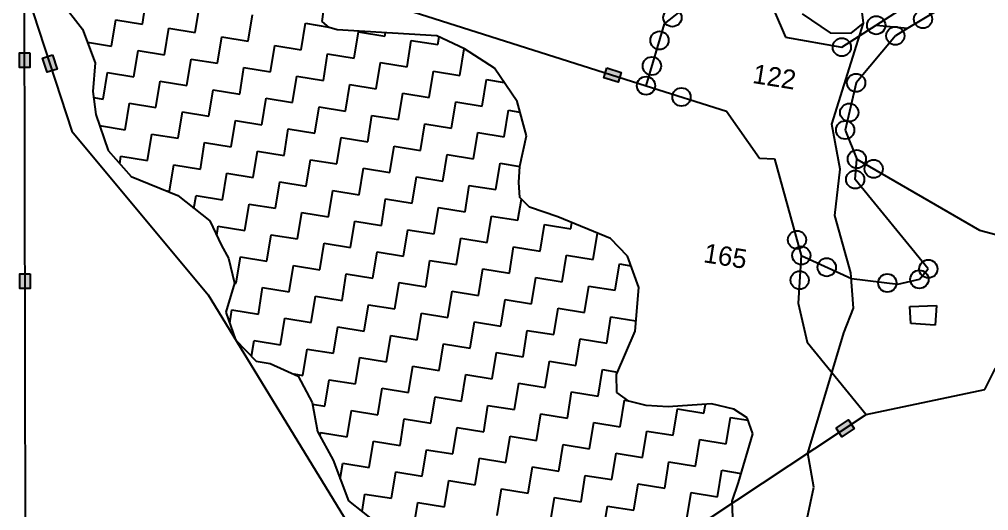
# Model space of a CAD drawing. Header units: metres. Extents: x 318079 to 324759, y 1863980 to 1868406.
# Drawn here: x 319823.5 to 320303.5, y 1867428.9 to 1867672.5 of the extents above; entities that cross this region are included whole.
import ezdxf

# ---------------------------------------------------------------- set-up
doc = ezdxf.new("R2010")
doc.units = ezdxf.units.M
for name, color, linetype in [('LINE_WATER', 4, 'Continuous'), ('OTHERS', 1, 'Continuous'), ('POLY_HATCH', 12, 'Continuous'), ('POLY_PARCEL', 6, 'Continuous'), ('TEXT_PARCEL', 7, 'Continuous')]:
    doc.layers.add(name, color=color, linetype=linetype)
doc.styles.add('TEXT_MAP', font='')
doc.styles.get('TEXT_MAP').set_extended_font_data('Kruti Dev 050')

msp = doc.modelspace()

# ---------------------------------------------------------------- hatches: boundary and pattern name
for points in [[(319823.55, 1867648.56), (319828.66, 1867648.57), (319828.64, 1867655.96), (319823.53, 1867655.95)], [(319837.35, 1867646.27), (319842.21, 1867647.85), (319839.92, 1867654.88), (319835.06, 1867653.3)], [(320119.98, 1867641.31), (320121.54, 1867646.18), (320114.49, 1867648.42), (320112.94, 1867643.55)], [(319823.78, 1867538.97), (319828.89, 1867538.98), (319828.88, 1867546.37), (319823.76, 1867546.36)], [(320236.98, 1867469.59), (320234.15, 1867473.85), (320227.99, 1867469.77), (320230.81, 1867465.51)]]:
    msp.add_hatch(color=256).paths.add_polyline_path(points)

# ---------------------------------------------------------------- linework, layer by layer
for points in [[(319828.64, 1867655.96), (319828.66, 1867648.57), (319823.55, 1867648.56), (319823.53, 1867655.95)], [(319839.92, 1867654.88), (319842.21, 1867647.85), (319837.35, 1867646.27), (319835.06, 1867653.3)], [(320114.49, 1867648.42), (320121.54, 1867646.18), (320119.98, 1867641.31), (320112.94, 1867643.55)], [(319828.88, 1867546.37), (319828.89, 1867538.98), (319823.78, 1867538.97), (319823.76, 1867546.36)], [(320227.99, 1867469.77), (320234.15, 1867473.85), (320236.98, 1867469.59), (320230.81, 1867465.51)]]:
    msp.add_lwpolyline(points, close=True)
for centre in [(320146.91, 1867673.35), (320271, 1867672.58), (320247.82, 1867669.57), (320140.5, 1867662.03), (320257.31, 1867664.31), (320230.79, 1867658.68), (320136.73, 1867649.34), (320133.83, 1867639.58), (320237.87, 1867641.01), (320151.39, 1867634), (320234.47, 1867626.3), (320232.46, 1867617.61), (320238.23, 1867603.19), (320246.55, 1867598.37), (320237.41, 1867593.1), (320208.58, 1867563.19), (320210.72, 1867555.43), (320223.32, 1867549.59), (320273.62, 1867548.75), (320209.93, 1867543.18), (320253.31, 1867541.78), (320269.22, 1867543.61)]:
    msp.add_circle(centre, 4.52)
at = {"layer": 'LINE_WATER'}
for p, q in [((320241.5, 1867670.63), (320240.82, 1867676.06)), ((320211.23, 1867675.22), (320225.06, 1867665.79)), ((320235.38, 1867665.68), (320241.5, 1867670.63)), ((320235.49, 1867651.1), (320241.5, 1867670.63)), ((320225.06, 1867665.79), (320235.38, 1867665.68)), ((320225.91, 1867620.55), (320235.49, 1867651.1)), ((320230.04, 1867598.28), (320225.91, 1867620.55)), ((320227.25, 1867575.28), (320230.04, 1867598.28)), ((320235.32, 1867546.81), (320227.25, 1867575.28)), ((320236.51, 1867529.33), (320235.32, 1867546.81)), ((320231.76, 1867517.14), (320236.51, 1867529.33)), ((320213.97, 1867457.43), (320231.76, 1867517.14)), ((320216.89, 1867440.54), (320213.97, 1867457.43)), ((320210.42, 1867410.1), (320216.89, 1867440.54))]:
    msp.add_line(p, q, dxfattribs=at)
at = {"layer": 'OTHERS'}
for p, q in [((320264.46, 1867530.18), (320277.63, 1867530.67)), ((320264.92, 1867521.74), (320264.46, 1867530.18)), ((320277.63, 1867530.67), (320277.08, 1867520.82)), ((320277.08, 1867520.82), (320264.92, 1867521.74))]:
    msp.add_line(p, q, dxfattribs=at)
at = {"layer": 'POLY_HATCH'}
for p, q in [((319843.68, 1867681.75), (319854.83, 1867667.66)), ((319973.41, 1867671.48), (319974.18, 1867676.25)), ((319977.01, 1867668.45), (319973.41, 1867671.48)), ((319854.83, 1867667.66), (319861.1, 1867651)), ((319980.92, 1867667.32), (319977.01, 1867668.45)), ((320030.28, 1867664.23), (319980.92, 1867667.32)), ((320043.97, 1867657.94), (320030.28, 1867664.23)), ((320058.74, 1867648.21), (320043.97, 1867657.94)), ((319861.1, 1867651), (319859.9, 1867636.66)), ((320069.97, 1867631.71), (320058.74, 1867648.21)), ((319859.9, 1867636.66), (319861.41, 1867625.24)), ((320074.57, 1867614.65), (320069.97, 1867631.71)), ((319861.41, 1867625.24), (319867.49, 1867607.5)), ((320071.33, 1867599.67), (320074.57, 1867614.65)), ((319867.49, 1867607.5), (319878.82, 1867594.49)), ((320070.84, 1867591.59), (320071.33, 1867599.67)), ((319878.82, 1867594.49), (319901.95, 1867585.16)), ((320071.27, 1867584.18), (320070.84, 1867591.59)), ((319901.95, 1867585.16), (319917.82, 1867572.53)), ((320076.2, 1867579.3), (320071.27, 1867584.18)), ((320090.15, 1867574.6), (320076.2, 1867579.3)), ((319917.82, 1867572.53), (319923.69, 1867560.41)), ((320116.21, 1867563.86), (320090.15, 1867574.6)), ((320124.61, 1867555.15), (320116.21, 1867563.86)), ((319923.69, 1867560.41), (319927.11, 1867554.08)), ((319927.11, 1867554.08), (319930.09, 1867541.64)), ((320130.26, 1867539.56), (320124.61, 1867555.15)), ((319930.09, 1867541.64), (319925.79, 1867527.38)), ((320128.38, 1867517.83), (320130.26, 1867539.56)), ((319925.79, 1867527.38), (319930.56, 1867513.64)), ((320119.2, 1867496.47), (320128.38, 1867517.83)), ((319930.56, 1867513.64), (319940.82, 1867503.01)), ((319940.82, 1867503.01), (319947.64, 1867501.91)), ((319947.64, 1867501.91), (319961.61, 1867495.66)), ((319961.61, 1867495.66), (319968.49, 1867482.58)), ((320119.38, 1867487.47), (320119.2, 1867496.47)), ((320125.24, 1867483.26), (320119.38, 1867487.47)), ((319968.49, 1867482.58), (319971.15, 1867468.19)), ((320133.87, 1867481.05), (320125.24, 1867483.26)), ((320144.79, 1867480.39), (320133.87, 1867481.05)), ((320166.27, 1867481.81), (320144.79, 1867480.39)), ((320177.29, 1867479.21), (320166.27, 1867481.81)), ((320183.94, 1867474.87), (320177.29, 1867479.21)), ((320186.77, 1867467.07), (320183.94, 1867474.87)), ((319971.15, 1867468.19), (319978.84, 1867453.98)), ((320179.6, 1867442.94), (320186.77, 1867467.07)), ((319978.84, 1867453.98), (319986.57, 1867433.79)), ((320176.46, 1867433.66), (320179.6, 1867442.94)), ((319986.57, 1867433.79), (320000.73, 1867422.52)), ((320176.77, 1867425.45), (320176.46, 1867433.66))]:
    msp.add_line(p, q, dxfattribs=at)
at = {"layer": 'POLY_HATCH', "linetype": 'Continuous'}
for p, q in [((319884.43, 1867670.16), (319886.55, 1867683.27)), ((319884.43, 1867670.16), (319886.55, 1867683.27)), ((319910.64, 1867665.92), (319912.76, 1867679.03)), ((319910.64, 1867665.92), (319912.76, 1867679.03)), ((319869.21, 1867659.18), (319871.33, 1867672.28)), ((319869.21, 1867659.18), (319871.33, 1867672.28)), ((319871.33, 1867672.28), (319884.43, 1867670.16)), ((319871.33, 1867672.28), (319884.43, 1867670.16)), ((319936.85, 1867661.68), (319938.97, 1867674.79)), ((319936.85, 1867661.68), (319938.97, 1867674.79)), ((319895.42, 1867654.94), (319897.54, 1867668.04)), ((319895.42, 1867654.94), (319897.54, 1867668.04)), ((319897.54, 1867668.04), (319910.64, 1867665.92)), ((319897.54, 1867668.04), (319910.64, 1867665.92)), ((319963.07, 1867657.44), (319965.19, 1867670.55)), ((319963.07, 1867657.44), (319965.19, 1867670.55)), ((319965.19, 1867670.55), (319976.73, 1867668.68)), ((319965.19, 1867670.55), (319976.73, 1867668.68)), ((319989.28, 1867653.2), (319991.4, 1867666.31)), ((319989.28, 1867653.2), (319991.4, 1867666.31)), ((319991.4, 1867666.31), (320004.5, 1867664.19)), ((319991.4, 1867666.31), (320004.5, 1867664.19)), ((319921.63, 1867650.7), (319923.75, 1867663.8)), ((319921.63, 1867650.7), (319923.75, 1867663.8)), ((319923.75, 1867663.8), (319936.85, 1867661.68)), ((319923.75, 1867663.8), (319936.85, 1867661.68)), ((320004.5, 1867664.19), (320004.77, 1867665.83)), ((320004.5, 1867664.19), (320004.77, 1867665.83)), ((320015.49, 1867648.96), (320017.61, 1867662.07)), ((320015.49, 1867648.96), (320017.61, 1867662.07)), ((320017.61, 1867662.07), (320030.71, 1867659.95)), ((320017.61, 1867662.07), (320030.71, 1867659.95)), ((320030.71, 1867659.95), (320031.33, 1867663.75)), ((320030.71, 1867659.95), (320031.33, 1867663.75)), ((319857.3, 1867661.1), (319869.21, 1867659.18)), ((319857.3, 1867661.1), (319869.21, 1867659.18)), ((319880.19, 1867643.95), (319882.31, 1867657.06)), ((319880.19, 1867643.95), (319882.31, 1867657.06)), ((319882.31, 1867657.06), (319895.42, 1867654.94)), ((319882.31, 1867657.06), (319895.42, 1867654.94)), ((319947.84, 1867646.46), (319949.96, 1867659.56)), ((319947.84, 1867646.46), (319949.96, 1867659.56)), ((319949.96, 1867659.56), (319963.07, 1867657.44)), ((319949.96, 1867659.56), (319963.07, 1867657.44)), ((320041.7, 1867644.72), (320043.82, 1867657.83)), ((320041.7, 1867644.72), (320043.82, 1867657.83)), ((320043.82, 1867657.83), (320044.24, 1867657.76)), ((320043.82, 1867657.83), (320044.24, 1867657.76)), ((319906.4, 1867639.71), (319908.52, 1867652.82)), ((319906.4, 1867639.71), (319908.52, 1867652.82)), ((319908.52, 1867652.82), (319921.63, 1867650.7)), ((319908.52, 1867652.82), (319921.63, 1867650.7)), ((319974.05, 1867642.22), (319976.17, 1867655.32)), ((319974.05, 1867642.22), (319976.17, 1867655.32)), ((319976.17, 1867655.32), (319989.28, 1867653.2)), ((319976.17, 1867655.32), (319989.28, 1867653.2)), ((319932.62, 1867635.47), (319934.73, 1867648.58)), ((319932.62, 1867635.47), (319934.73, 1867648.58)), ((319934.73, 1867648.58), (319947.84, 1867646.46)), ((319934.73, 1867648.58), (319947.84, 1867646.46)), ((320000.26, 1867637.98), (320002.38, 1867651.08)), ((320000.26, 1867637.98), (320002.38, 1867651.08)), ((320002.38, 1867651.08), (320015.49, 1867648.96)), ((320002.38, 1867651.08), (320015.49, 1867648.96)), ((319864.97, 1867632.97), (319867.09, 1867646.07)), ((319864.97, 1867632.97), (319867.09, 1867646.07)), ((319867.09, 1867646.07), (319880.19, 1867643.95)), ((319867.09, 1867646.07), (319880.19, 1867643.95)), ((319958.83, 1867631.23), (319960.95, 1867644.34)), ((319958.83, 1867631.23), (319960.95, 1867644.34)), ((319960.95, 1867644.34), (319974.05, 1867642.22)), ((319960.95, 1867644.34), (319974.05, 1867642.22)), ((320026.47, 1867633.74), (320028.59, 1867646.84)), ((320026.47, 1867633.74), (320028.59, 1867646.84)), ((320028.59, 1867646.84), (320041.7, 1867644.72)), ((320028.59, 1867646.84), (320041.7, 1867644.72)), ((320052.68, 1867629.5), (320054.8, 1867642.6)), ((320052.68, 1867629.5), (320054.8, 1867642.6)), ((320054.8, 1867642.6), (320063.51, 1867641.19)), ((320054.8, 1867642.6), (320063.51, 1867641.19)), ((319891.18, 1867628.73), (319893.3, 1867641.83)), ((319891.18, 1867628.73), (319893.3, 1867641.83)), ((319893.3, 1867641.83), (319906.4, 1867639.71)), ((319893.3, 1867641.83), (319906.4, 1867639.71)), ((319917.39, 1867624.49), (319919.51, 1867637.59)), ((319917.39, 1867624.49), (319919.51, 1867637.59)), ((319919.51, 1867637.59), (319932.62, 1867635.47)), ((319919.51, 1867637.59), (319932.62, 1867635.47)), ((319985.04, 1867626.99), (319987.16, 1867640.1)), ((319985.04, 1867626.99), (319987.16, 1867640.1)), ((319987.16, 1867640.1), (320000.26, 1867637.98)), ((319987.16, 1867640.1), (320000.26, 1867637.98)), ((319860.29, 1867633.72), (319864.97, 1867632.97)), ((319860.29, 1867633.72), (319864.97, 1867632.97)), ((319943.6, 1867620.25), (319945.72, 1867633.35)), ((319943.6, 1867620.25), (319945.72, 1867633.35)), ((319945.72, 1867633.35), (319958.83, 1867631.23)), ((319945.72, 1867633.35), (319958.83, 1867631.23)), ((320011.25, 1867622.75), (320013.37, 1867635.86)), ((320011.25, 1867622.75), (320013.37, 1867635.86)), ((320013.37, 1867635.86), (320026.47, 1867633.74)), ((320013.37, 1867635.86), (320026.47, 1867633.74)), ((319875.95, 1867617.74), (319878.07, 1867630.85)), ((319875.95, 1867617.74), (319878.07, 1867630.85)), ((319878.07, 1867630.85), (319891.18, 1867628.73)), ((319878.07, 1867630.85), (319891.18, 1867628.73)), ((319969.81, 1867616.01), (319971.93, 1867629.11)), ((319969.81, 1867616.01), (319971.93, 1867629.11)), ((319971.93, 1867629.11), (319985.04, 1867626.99)), ((319971.93, 1867629.11), (319985.04, 1867626.99)), ((320037.46, 1867618.51), (320039.58, 1867631.62)), ((320037.46, 1867618.51), (320039.58, 1867631.62)), ((320039.58, 1867631.62), (320052.68, 1867629.5)), ((320039.58, 1867631.62), (320052.68, 1867629.5)), ((319902.16, 1867613.5), (319904.28, 1867626.61)), ((319902.16, 1867613.5), (319904.28, 1867626.61)), ((319904.28, 1867626.61), (319917.39, 1867624.49)), ((319904.28, 1867626.61), (319917.39, 1867624.49)), ((319996.02, 1867611.77), (319998.14, 1867624.87)), ((319996.02, 1867611.77), (319998.14, 1867624.87)), ((319998.14, 1867624.87), (320011.25, 1867622.75)), ((319998.14, 1867624.87), (320011.25, 1867622.75)), ((320063.67, 1867614.27), (320065.79, 1867627.38)), ((320063.67, 1867614.27), (320065.79, 1867627.38)), ((320065.79, 1867627.38), (320071.38, 1867626.47)), ((320065.79, 1867627.38), (320071.38, 1867626.47)), ((319863.28, 1867619.79), (319875.95, 1867617.74)), ((319863.28, 1867619.79), (319875.95, 1867617.74)), ((319928.38, 1867609.26), (319930.5, 1867622.37)), ((319928.38, 1867609.26), (319930.5, 1867622.37)), ((319930.5, 1867622.37), (319943.6, 1867620.25)), ((319930.5, 1867622.37), (319943.6, 1867620.25)), ((320022.23, 1867607.53), (320024.35, 1867620.63)), ((320022.23, 1867607.53), (320024.35, 1867620.63)), ((320024.35, 1867620.63), (320037.46, 1867618.51)), ((320024.35, 1867620.63), (320037.46, 1867618.51)), ((319886.94, 1867602.52), (319889.06, 1867615.62)), ((319886.94, 1867602.52), (319889.06, 1867615.62)), ((319889.06, 1867615.62), (319902.16, 1867613.5)), ((319889.06, 1867615.62), (319902.16, 1867613.5)), ((319954.59, 1867605.02), (319956.71, 1867618.13)), ((319954.59, 1867605.02), (319956.71, 1867618.13)), ((319956.71, 1867618.13), (319969.81, 1867616.01)), ((319956.71, 1867618.13), (319969.81, 1867616.01)), ((319980.8, 1867600.78), (319982.92, 1867613.89)), ((319980.8, 1867600.78), (319982.92, 1867613.89)), ((319982.92, 1867613.89), (319996.02, 1867611.77)), ((319982.92, 1867613.89), (319996.02, 1867611.77)), ((320048.44, 1867603.29), (320050.56, 1867616.39)), ((320048.44, 1867603.29), (320050.56, 1867616.39)), ((320050.56, 1867616.39), (320063.67, 1867614.27)), ((320050.56, 1867616.39), (320063.67, 1867614.27)), ((319913.15, 1867598.28), (319915.27, 1867611.38)), ((319913.15, 1867598.28), (319915.27, 1867611.38)), ((319915.27, 1867611.38), (319928.38, 1867609.26)), ((319915.27, 1867611.38), (319928.38, 1867609.26)), ((320007.01, 1867596.54), (320009.13, 1867609.65)), ((320007.01, 1867596.54), (320009.13, 1867609.65)), ((320009.13, 1867609.65), (320022.23, 1867607.53)), ((320009.13, 1867609.65), (320022.23, 1867607.53)), ((319873.23, 1867600.91), (319873.83, 1867604.64)), ((319873.23, 1867600.91), (319873.83, 1867604.64)), ((319873.83, 1867604.64), (319886.94, 1867602.52)), ((319873.83, 1867604.64), (319886.94, 1867602.52)), ((319939.36, 1867594.04), (319941.48, 1867607.14)), ((319939.36, 1867594.04), (319941.48, 1867607.14)), ((319941.48, 1867607.14), (319954.59, 1867605.02)), ((319941.48, 1867607.14), (319954.59, 1867605.02)), ((320033.22, 1867592.3), (320035.34, 1867605.41)), ((320033.22, 1867592.3), (320035.34, 1867605.41)), ((320035.34, 1867605.41), (320048.44, 1867603.29)), ((320035.34, 1867605.41), (320048.44, 1867603.29)), ((319897.93, 1867587.29), (319900.04, 1867600.4)), ((319897.93, 1867587.29), (319900.04, 1867600.4)), ((319900.04, 1867600.4), (319913.15, 1867598.28)), ((319900.04, 1867600.4), (319913.15, 1867598.28)), ((319965.57, 1867589.8), (319967.69, 1867602.9)), ((319965.57, 1867589.8), (319967.69, 1867602.9)), ((319967.69, 1867602.9), (319980.8, 1867600.78)), ((319967.69, 1867602.9), (319980.8, 1867600.78)), ((320059.43, 1867588.06), (320061.55, 1867601.17)), ((320059.43, 1867588.06), (320061.55, 1867601.17)), ((320061.55, 1867601.17), (320071.32, 1867599.59)), ((320061.55, 1867601.17), (320071.32, 1867599.59)), ((319924.14, 1867583.05), (319926.26, 1867596.16)), ((319924.14, 1867583.05), (319926.26, 1867596.16)), ((319926.26, 1867596.16), (319939.36, 1867594.04)), ((319926.26, 1867596.16), (319939.36, 1867594.04)), ((319991.78, 1867585.56), (319993.9, 1867598.66)), ((319991.78, 1867585.56), (319993.9, 1867598.66)), ((319993.9, 1867598.66), (320007.01, 1867596.54)), ((319993.9, 1867598.66), (320007.01, 1867596.54)), ((320017.99, 1867581.32), (320020.11, 1867594.42)), ((320017.99, 1867581.32), (320020.11, 1867594.42)), ((320020.11, 1867594.42), (320033.22, 1867592.3)), ((320020.11, 1867594.42), (320033.22, 1867592.3)), ((319950.35, 1867578.81), (319952.47, 1867591.92)), ((319950.35, 1867578.81), (319952.47, 1867591.92)), ((319952.47, 1867591.92), (319965.57, 1867589.8)), ((319952.47, 1867591.92), (319965.57, 1867589.8)), ((320044.2, 1867577.08), (320046.32, 1867590.18)), ((320044.2, 1867577.08), (320046.32, 1867590.18)), ((320046.32, 1867590.18), (320059.43, 1867588.06)), ((320046.32, 1867590.18), (320059.43, 1867588.06)), ((319895.82, 1867587.63), (319897.93, 1867587.29)), ((319895.82, 1867587.63), (319897.93, 1867587.29)), ((319909.99, 1867578.76), (319911.03, 1867585.17)), ((319909.99, 1867578.76), (319911.03, 1867585.17)), ((319911.03, 1867585.17), (319924.14, 1867583.05)), ((319911.03, 1867585.17), (319924.14, 1867583.05)), ((319976.56, 1867574.57), (319978.68, 1867587.68)), ((319976.56, 1867574.57), (319978.68, 1867587.68)), ((319978.68, 1867587.68), (319991.78, 1867585.56)), ((319978.68, 1867587.68), (319991.78, 1867585.56)), ((319935.12, 1867567.83), (319937.24, 1867580.93)), ((319935.12, 1867567.83), (319937.24, 1867580.93)), ((319937.24, 1867580.93), (319950.35, 1867578.81)), ((319937.24, 1867580.93), (319950.35, 1867578.81)), ((320002.77, 1867570.33), (320004.89, 1867583.44)), ((320002.77, 1867570.33), (320004.89, 1867583.44)), ((320004.89, 1867583.44), (320017.99, 1867581.32)), ((320004.89, 1867583.44), (320017.99, 1867581.32)), ((320070.41, 1867572.84), (320072.11, 1867583.35)), ((320070.41, 1867572.84), (320072.11, 1867583.35)), ((319961.33, 1867563.59), (319963.45, 1867576.69)), ((319961.33, 1867563.59), (319963.45, 1867576.69)), ((319963.45, 1867576.69), (319976.56, 1867574.57)), ((319963.45, 1867576.69), (319976.56, 1867574.57)), ((320028.98, 1867566.09), (320031.1, 1867579.2)), ((320028.98, 1867566.09), (320031.1, 1867579.2)), ((320031.1, 1867579.2), (320044.2, 1867577.08)), ((320031.1, 1867579.2), (320044.2, 1867577.08)), ((319987.54, 1867559.35), (319989.66, 1867572.45)), ((319987.54, 1867559.35), (319989.66, 1867572.45)), ((319989.66, 1867572.45), (320002.77, 1867570.33)), ((319989.66, 1867572.45), (320002.77, 1867570.33)), ((320055.19, 1867561.85), (320057.31, 1867574.96)), ((320055.19, 1867561.85), (320057.31, 1867574.96)), ((320057.31, 1867574.96), (320070.41, 1867572.84)), ((320057.31, 1867574.96), (320070.41, 1867572.84)), ((320081.4, 1867557.61), (320083.52, 1867570.72)), ((320081.4, 1867557.61), (320083.52, 1867570.72)), ((320083.52, 1867570.72), (320096.62, 1867568.6)), ((320083.52, 1867570.72), (320096.62, 1867568.6)), ((320096.62, 1867568.6), (320097.13, 1867571.72)), ((320096.62, 1867568.6), (320097.13, 1867571.72)), ((319921.28, 1867565.39), (319922.02, 1867569.95)), ((319921.28, 1867565.39), (319922.02, 1867569.95)), ((319922.02, 1867569.95), (319935.12, 1867567.83)), ((319922.02, 1867569.95), (319935.12, 1867567.83)), ((319946.11, 1867552.6), (319948.23, 1867565.71)), ((319946.11, 1867552.6), (319948.23, 1867565.71)), ((319948.23, 1867565.71), (319961.33, 1867563.59)), ((319948.23, 1867565.71), (319961.33, 1867563.59)), ((320013.75, 1867555.11), (320015.87, 1867568.21)), ((320013.75, 1867555.11), (320015.87, 1867568.21)), ((320015.87, 1867568.21), (320028.98, 1867566.09)), ((320015.87, 1867568.21), (320028.98, 1867566.09)), ((320107.61, 1867553.37), (320109.73, 1867566.48)), ((320107.61, 1867553.37), (320109.73, 1867566.48)), ((320109.73, 1867566.48), (320109.92, 1867566.45)), ((320109.73, 1867566.48), (320109.92, 1867566.45)), ((319972.32, 1867548.36), (319974.44, 1867561.47)), ((319972.32, 1867548.36), (319974.44, 1867561.47)), ((319974.44, 1867561.47), (319987.54, 1867559.35)), ((319974.44, 1867561.47), (319987.54, 1867559.35)), ((320039.96, 1867550.87), (320042.08, 1867563.97)), ((320039.96, 1867550.87), (320042.08, 1867563.97)), ((320042.08, 1867563.97), (320055.19, 1867561.85)), ((320042.08, 1867563.97), (320055.19, 1867561.85)), ((319998.53, 1867544.12), (320000.65, 1867557.23)), ((319998.53, 1867544.12), (320000.65, 1867557.23)), ((320000.65, 1867557.23), (320013.75, 1867555.11)), ((320000.65, 1867557.23), (320013.75, 1867555.11)), ((320066.17, 1867546.63), (320068.29, 1867559.73)), ((320066.17, 1867546.63), (320068.29, 1867559.73)), ((320068.29, 1867559.73), (320081.4, 1867557.61)), ((320068.29, 1867559.73), (320081.4, 1867557.61)), ((319930.88, 1867541.61), (319933, 1867554.72)), ((319930.88, 1867541.61), (319933, 1867554.72)), ((319933, 1867554.72), (319946.11, 1867552.6)), ((319933, 1867554.72), (319946.11, 1867552.6)), ((320024.74, 1867539.88), (320026.86, 1867552.99)), ((320024.74, 1867539.88), (320026.86, 1867552.99)), ((320026.86, 1867552.99), (320039.96, 1867550.87)), ((320026.86, 1867552.99), (320039.96, 1867550.87)), ((320092.39, 1867542.39), (320094.5, 1867555.49)), ((320092.39, 1867542.39), (320094.5, 1867555.49)), ((320094.5, 1867555.49), (320107.61, 1867553.37)), ((320094.5, 1867555.49), (320107.61, 1867553.37)), ((320118.6, 1867538.15), (320120.72, 1867551.25)), ((320118.6, 1867538.15), (320120.72, 1867551.25)), ((320120.72, 1867551.25), (320126.35, 1867550.34)), ((320120.72, 1867551.25), (320126.35, 1867550.34)), ((319957.09, 1867537.38), (319959.21, 1867550.48)), ((319957.09, 1867537.38), (319959.21, 1867550.48)), ((319959.21, 1867550.48), (319972.32, 1867548.36)), ((319959.21, 1867550.48), (319972.32, 1867548.36)), ((319983.3, 1867533.14), (319985.42, 1867546.24)), ((319983.3, 1867533.14), (319985.42, 1867546.24)), ((319985.42, 1867546.24), (319998.53, 1867544.12)), ((319985.42, 1867546.24), (319998.53, 1867544.12)), ((320050.95, 1867535.64), (320053.07, 1867548.75)), ((320050.95, 1867535.64), (320053.07, 1867548.75)), ((320053.07, 1867548.75), (320066.17, 1867546.63)), ((320053.07, 1867548.75), (320066.17, 1867546.63)), ((319930.07, 1867541.75), (319930.88, 1867541.61)), ((319930.07, 1867541.75), (319930.88, 1867541.61)), ((320009.51, 1867528.9), (320011.63, 1867542)), ((320009.51, 1867528.9), (320011.63, 1867542)), ((320011.63, 1867542), (320024.74, 1867539.88)), ((320011.63, 1867542), (320024.74, 1867539.88)), ((320077.16, 1867531.4), (320079.28, 1867544.51)), ((320077.16, 1867531.4), (320079.28, 1867544.51)), ((320079.28, 1867544.51), (320092.39, 1867542.39)), ((320079.28, 1867544.51), (320092.39, 1867542.39)), ((319941.87, 1867526.39), (319943.99, 1867539.49)), ((319941.87, 1867526.39), (319943.99, 1867539.49)), ((319943.99, 1867539.49), (319957.09, 1867537.38)), ((319943.99, 1867539.49), (319957.09, 1867537.38)), ((320035.72, 1867524.66), (320037.84, 1867537.76)), ((320035.72, 1867524.66), (320037.84, 1867537.76)), ((320037.84, 1867537.76), (320050.95, 1867535.64)), ((320037.84, 1867537.76), (320050.95, 1867535.64)), ((320103.37, 1867527.16), (320105.49, 1867540.27)), ((320103.37, 1867527.16), (320105.49, 1867540.27)), ((320105.49, 1867540.27), (320118.6, 1867538.15)), ((320105.49, 1867540.27), (320118.6, 1867538.15)), ((319968.08, 1867522.15), (319970.2, 1867535.26)), ((319968.08, 1867522.15), (319970.2, 1867535.26)), ((319970.2, 1867535.26), (319983.3, 1867533.14)), ((319970.2, 1867535.26), (319983.3, 1867533.14)), ((320061.93, 1867520.42), (320064.05, 1867533.52)), ((320061.93, 1867520.42), (320064.05, 1867533.52)), ((320064.05, 1867533.52), (320077.16, 1867531.4)), ((320064.05, 1867533.52), (320077.16, 1867531.4)), ((319927.69, 1867521.89), (319928.76, 1867528.51)), ((319927.69, 1867521.89), (319928.76, 1867528.51)), ((319928.76, 1867528.51), (319941.87, 1867526.39)), ((319928.76, 1867528.51), (319941.87, 1867526.39)), ((319994.29, 1867517.91), (319996.41, 1867531.02)), ((319994.29, 1867517.91), (319996.41, 1867531.02)), ((319996.41, 1867531.02), (320009.51, 1867528.9)), ((319996.41, 1867531.02), (320009.51, 1867528.9)), ((320088.15, 1867516.18), (320090.27, 1867529.28)), ((320088.15, 1867516.18), (320090.27, 1867529.28)), ((320090.27, 1867529.28), (320103.37, 1867527.16)), ((320090.27, 1867529.28), (320103.37, 1867527.16)), ((319952.85, 1867511.16), (319954.97, 1867524.27)), ((319952.85, 1867511.16), (319954.97, 1867524.27)), ((319954.97, 1867524.27), (319968.08, 1867522.15)), ((319954.97, 1867524.27), (319968.08, 1867522.15)), ((320020.5, 1867513.67), (320022.62, 1867526.78)), ((320020.5, 1867513.67), (320022.62, 1867526.78)), ((320022.62, 1867526.78), (320035.72, 1867524.66)), ((320022.62, 1867526.78), (320035.72, 1867524.66)), ((320046.71, 1867509.43), (320048.83, 1867522.54)), ((320046.71, 1867509.43), (320048.83, 1867522.54)), ((320048.83, 1867522.54), (320061.93, 1867520.42)), ((320048.83, 1867522.54), (320061.93, 1867520.42)), ((320114.36, 1867511.94), (320116.48, 1867525.04)), ((320114.36, 1867511.94), (320116.48, 1867525.04)), ((320116.48, 1867525.04), (320128.83, 1867523.04)), ((320116.48, 1867525.04), (320128.83, 1867523.04)), ((319979.06, 1867506.92), (319981.18, 1867520.03)), ((319979.06, 1867506.92), (319981.18, 1867520.03)), ((319981.18, 1867520.03), (319994.29, 1867517.91)), ((319981.18, 1867520.03), (319994.29, 1867517.91)), ((320072.92, 1867505.19), (320075.04, 1867518.3)), ((320072.92, 1867505.19), (320075.04, 1867518.3)), ((320075.04, 1867518.3), (320088.15, 1867516.18)), ((320075.04, 1867518.3), (320088.15, 1867516.18)), ((319938.48, 1867505.44), (319939.75, 1867513.28)), ((319938.48, 1867505.44), (319939.75, 1867513.28)), ((319939.75, 1867513.28), (319952.85, 1867511.16)), ((319939.75, 1867513.28), (319952.85, 1867511.16)), ((320005.27, 1867502.69), (320007.39, 1867515.79)), ((320005.27, 1867502.69), (320007.39, 1867515.79)), ((320007.39, 1867515.79), (320020.5, 1867513.67)), ((320007.39, 1867515.79), (320020.5, 1867513.67)), ((320099.13, 1867500.95), (320101.25, 1867514.06)), ((320099.13, 1867500.95), (320101.25, 1867514.06)), ((320101.25, 1867514.06), (320114.36, 1867511.94)), ((320101.25, 1867514.06), (320114.36, 1867511.94)), ((319963.84, 1867495.94), (319965.96, 1867509.04)), ((319963.84, 1867495.94), (319965.96, 1867509.04)), ((319965.96, 1867509.04), (319979.06, 1867506.92)), ((319965.96, 1867509.04), (319979.06, 1867506.92)), ((320031.48, 1867498.45), (320033.6, 1867511.55)), ((320031.48, 1867498.45), (320033.6, 1867511.55)), ((320033.6, 1867511.55), (320046.71, 1867509.43)), ((320033.6, 1867511.55), (320046.71, 1867509.43)), ((319990.05, 1867491.7), (319992.17, 1867504.81)), ((319990.05, 1867491.7), (319992.17, 1867504.81)), ((319992.17, 1867504.81), (320005.27, 1867502.69)), ((319992.17, 1867504.81), (320005.27, 1867502.69)), ((320057.7, 1867494.21), (320059.81, 1867507.31)), ((320057.7, 1867494.21), (320059.81, 1867507.31)), ((320059.81, 1867507.31), (320072.92, 1867505.19)), ((320059.81, 1867507.31), (320072.92, 1867505.19)), ((320083.91, 1867489.97), (320086.03, 1867503.07)), ((320083.91, 1867489.97), (320086.03, 1867503.07)), ((320086.03, 1867503.07), (320099.13, 1867500.95)), ((320086.03, 1867503.07), (320099.13, 1867500.95)), ((320016.26, 1867487.46), (320018.38, 1867500.57)), ((320016.26, 1867487.46), (320018.38, 1867500.57)), ((320018.38, 1867500.57), (320031.48, 1867498.45)), ((320018.38, 1867500.57), (320031.48, 1867498.45)), ((320110.12, 1867485.73), (320112.24, 1867498.83)), ((320110.12, 1867485.73), (320112.24, 1867498.83)), ((320112.24, 1867498.83), (320119.7, 1867497.63)), ((320112.24, 1867498.83), (320119.7, 1867497.63)), ((319959.36, 1867496.66), (319963.84, 1867495.94)), ((319959.36, 1867496.66), (319963.84, 1867495.94)), ((319974.82, 1867480.71), (319976.94, 1867493.82)), ((319974.82, 1867480.71), (319976.94, 1867493.82)), ((319976.94, 1867493.82), (319990.05, 1867491.7)), ((319976.94, 1867493.82), (319990.05, 1867491.7)), ((320042.47, 1867483.22), (320044.59, 1867496.33)), ((320042.47, 1867483.22), (320044.59, 1867496.33)), ((320044.59, 1867496.33), (320057.7, 1867494.21)), ((320044.59, 1867496.33), (320057.7, 1867494.21)), ((320001.03, 1867476.47), (320003.15, 1867489.58)), ((320001.03, 1867476.47), (320003.15, 1867489.58)), ((320003.15, 1867489.58), (320016.26, 1867487.46)), ((320003.15, 1867489.58), (320016.26, 1867487.46)), ((320068.68, 1867478.98), (320070.8, 1867492.09)), ((320068.68, 1867478.98), (320070.8, 1867492.09)), ((320070.8, 1867492.09), (320083.91, 1867489.97)), ((320070.8, 1867492.09), (320083.91, 1867489.97)), ((320027.24, 1867472.23), (320029.36, 1867485.34)), ((320027.24, 1867472.23), (320029.36, 1867485.34)), ((320029.36, 1867485.34), (320042.47, 1867483.22)), ((320029.36, 1867485.34), (320042.47, 1867483.22)), ((320094.89, 1867474.74), (320097.01, 1867487.85)), ((320094.89, 1867474.74), (320097.01, 1867487.85)), ((320097.01, 1867487.85), (320110.12, 1867485.73)), ((320097.01, 1867487.85), (320110.12, 1867485.73)), ((319968.65, 1867481.71), (319974.82, 1867480.71)), ((319968.65, 1867481.71), (319974.82, 1867480.71)), ((320053.46, 1867468), (320055.58, 1867481.1)), ((320053.46, 1867468), (320055.58, 1867481.1)), ((320055.58, 1867481.1), (320068.68, 1867478.98)), ((320055.58, 1867481.1), (320068.68, 1867478.98)), ((320121.1, 1867470.5), (320123.22, 1867483.61)), ((320121.1, 1867470.5), (320123.22, 1867483.61)), ((320123.22, 1867483.61), (320125.2, 1867483.29)), ((320123.22, 1867483.61), (320125.2, 1867483.29)), ((320147.31, 1867466.26), (320149.43, 1867479.37)), ((320147.31, 1867466.26), (320149.43, 1867479.37)), ((320149.43, 1867479.37), (320162.54, 1867477.25)), ((320149.43, 1867479.37), (320162.54, 1867477.25)), ((320162.54, 1867477.25), (320163.24, 1867481.61)), ((320162.54, 1867477.25), (320163.24, 1867481.61)), ((319985.81, 1867465.49), (319987.93, 1867478.59)), ((319985.81, 1867465.49), (319987.93, 1867478.59)), ((319987.93, 1867478.59), (320001.03, 1867476.47)), ((319987.93, 1867478.59), (320001.03, 1867476.47)), ((320012.02, 1867461.25), (320014.14, 1867474.35)), ((320012.02, 1867461.25), (320014.14, 1867474.35)), ((320014.14, 1867474.35), (320027.24, 1867472.23)), ((320014.14, 1867474.35), (320027.24, 1867472.23)), ((320079.67, 1867463.76), (320081.79, 1867476.86)), ((320079.67, 1867463.76), (320081.79, 1867476.86)), ((320081.79, 1867476.86), (320094.89, 1867474.74)), ((320081.79, 1867476.86), (320094.89, 1867474.74)), ((320173.52, 1867462.02), (320175.64, 1867475.13)), ((320173.52, 1867462.02), (320175.64, 1867475.13)), ((320175.64, 1867475.13), (320184.36, 1867473.72)), ((320175.64, 1867475.13), (320184.36, 1867473.72)), ((320038.23, 1867457.01), (320040.35, 1867470.12)), ((320038.23, 1867457.01), (320040.35, 1867470.12)), ((320040.35, 1867470.12), (320053.46, 1867468)), ((320040.35, 1867470.12), (320053.46, 1867468)), ((320105.88, 1867459.52), (320108, 1867472.62)), ((320105.88, 1867459.52), (320108, 1867472.62)), ((320108, 1867472.62), (320121.1, 1867470.5)), ((320108, 1867472.62), (320121.1, 1867470.5)), ((319972.42, 1867465.85), (319972.7, 1867467.61)), ((319972.42, 1867465.85), (319972.7, 1867467.61)), ((319972.7, 1867467.61), (319985.81, 1867465.49)), ((319972.7, 1867467.61), (319985.81, 1867465.49)), ((320064.44, 1867452.77), (320066.56, 1867465.88)), ((320064.44, 1867452.77), (320066.56, 1867465.88)), ((320066.56, 1867465.88), (320079.67, 1867463.76)), ((320066.56, 1867465.88), (320079.67, 1867463.76)), ((320132.09, 1867455.28), (320134.21, 1867468.38)), ((320132.09, 1867455.28), (320134.21, 1867468.38)), ((320134.21, 1867468.38), (320147.31, 1867466.26)), ((320134.21, 1867468.38), (320147.31, 1867466.26)), ((319996.79, 1867450.26), (319998.91, 1867463.37)), ((319996.79, 1867450.26), (319998.91, 1867463.37)), ((319998.91, 1867463.37), (320012.02, 1867461.25)), ((319998.91, 1867463.37), (320012.02, 1867461.25)), ((320090.65, 1867448.53), (320092.77, 1867461.64)), ((320090.65, 1867448.53), (320092.77, 1867461.64)), ((320092.77, 1867461.64), (320105.88, 1867459.52)), ((320092.77, 1867461.64), (320105.88, 1867459.52)), ((320158.3, 1867451.04), (320160.42, 1867464.14)), ((320158.3, 1867451.04), (320160.42, 1867464.14)), ((320160.42, 1867464.14), (320173.52, 1867462.02)), ((320160.42, 1867464.14), (320173.52, 1867462.02)), ((320023.01, 1867446.02), (320025.13, 1867459.13)), ((320023.01, 1867446.02), (320025.13, 1867459.13)), ((320025.13, 1867459.13), (320038.23, 1867457.01)), ((320025.13, 1867459.13), (320038.23, 1867457.01)), ((320116.86, 1867444.29), (320118.98, 1867457.4)), ((320116.86, 1867444.29), (320118.98, 1867457.4)), ((320118.98, 1867457.4), (320132.09, 1867455.28)), ((320118.98, 1867457.4), (320132.09, 1867455.28)), ((319982.43, 1867444.6), (319983.69, 1867452.38)), ((319982.43, 1867444.6), (319983.69, 1867452.38)), ((319983.69, 1867452.38), (319996.79, 1867450.26)), ((319983.69, 1867452.38), (319996.79, 1867450.26)), ((320049.22, 1867441.78), (320051.34, 1867454.89)), ((320049.22, 1867441.78), (320051.34, 1867454.89)), ((320051.34, 1867454.89), (320064.44, 1867452.77)), ((320051.34, 1867454.89), (320064.44, 1867452.77)), ((320075.43, 1867437.55), (320077.55, 1867450.65)), ((320075.43, 1867437.55), (320077.55, 1867450.65)), ((320077.55, 1867450.65), (320090.65, 1867448.53)), ((320077.55, 1867450.65), (320090.65, 1867448.53)), ((320143.07, 1867440.05), (320145.19, 1867453.16)), ((320143.07, 1867440.05), (320145.19, 1867453.16)), ((320145.19, 1867453.16), (320158.3, 1867451.04)), ((320145.19, 1867453.16), (320158.3, 1867451.04)), ((320007.78, 1867435.04), (320009.9, 1867448.14)), ((320007.78, 1867435.04), (320009.9, 1867448.14)), ((320009.9, 1867448.14), (320023.01, 1867446.02)), ((320009.9, 1867448.14), (320023.01, 1867446.02)), ((320101.64, 1867433.31), (320103.76, 1867446.41)), ((320101.64, 1867433.31), (320103.76, 1867446.41)), ((320103.76, 1867446.41), (320116.86, 1867444.29)), ((320103.76, 1867446.41), (320116.86, 1867444.29)), ((320169.28, 1867435.81), (320171.4, 1867448.92)), ((320169.28, 1867435.81), (320171.4, 1867448.92)), ((320171.4, 1867448.92), (320180.91, 1867447.38)), ((320171.4, 1867448.92), (320180.91, 1867447.38)), ((320033.99, 1867430.8), (320036.11, 1867443.9)), ((320033.99, 1867430.8), (320036.11, 1867443.9)), ((320036.11, 1867443.9), (320049.22, 1867441.78)), ((320036.11, 1867443.9), (320049.22, 1867441.78)), ((320127.85, 1867429.07), (320129.97, 1867442.17)), ((320127.85, 1867429.07), (320129.97, 1867442.17)), ((320129.97, 1867442.17), (320143.07, 1867440.05)), ((320129.97, 1867442.17), (320143.07, 1867440.05)), ((319993.27, 1867428.46), (319994.67, 1867437.16)), ((319993.27, 1867428.46), (319994.67, 1867437.16)), ((319994.67, 1867437.16), (320007.78, 1867435.04)), ((319994.67, 1867437.16), (320007.78, 1867435.04)), ((320060.2, 1867426.56), (320062.32, 1867439.66)), ((320060.2, 1867426.56), (320062.32, 1867439.66)), ((320062.32, 1867439.66), (320075.43, 1867437.55)), ((320062.32, 1867439.66), (320075.43, 1867437.55)), ((320154.06, 1867424.83), (320156.18, 1867437.93)), ((320154.06, 1867424.83), (320156.18, 1867437.93)), ((320156.18, 1867437.93), (320169.28, 1867435.81)), ((320156.18, 1867437.93), (320169.28, 1867435.81)), ((320018.77, 1867419.81), (320020.89, 1867432.92)), ((320018.77, 1867419.81), (320020.89, 1867432.92)), ((320020.89, 1867432.92), (320033.99, 1867430.8)), ((320020.89, 1867432.92), (320033.99, 1867430.8)), ((320086.41, 1867422.32), (320088.53, 1867435.43)), ((320086.41, 1867422.32), (320088.53, 1867435.43)), ((320088.53, 1867435.43), (320101.64, 1867433.31)), ((320088.53, 1867435.43), (320101.64, 1867433.31)), ((320112.62, 1867418.08), (320114.74, 1867431.19)), ((320112.62, 1867418.08), (320114.74, 1867431.19)), ((320114.74, 1867431.19), (320127.85, 1867429.07)), ((320114.74, 1867431.19), (320127.85, 1867429.07))]:
    msp.add_line(p, q, dxfattribs=at)
at = {"layer": 'POLY_PARCEL'}
for p, q in [((319935.45, 1867702.74), (320133.83, 1867639.58)), ((319826.02, 1867689.32), (319849.54, 1867617.07)), ((319826.64, 1867395.41), (319826.02, 1867689.32)), ((320297.45, 1867688.57), (320263.55, 1867668.08)), ((320142.94, 1867670.26), (320150.79, 1867676.36)), ((320197.3, 1867676.74), (320202.84, 1867663.73)), ((320247.82, 1867669.57), (320261.7, 1867678.44)), ((320133.83, 1867639.58), (320142.94, 1867670.26)), ((320230.79, 1867658.68), (320247.82, 1867669.57)), ((320247.82, 1867669.57), (320263.55, 1867668.08)), ((320263.55, 1867668.08), (320257.31, 1867664.31)), ((320202.84, 1867663.73), (320230.79, 1867658.68)), ((320257.31, 1867664.31), (320237.87, 1867641.01)), ((320133.83, 1867639.58), (320173.74, 1867626.88)), ((320237.87, 1867641.01), (320232.46, 1867617.61)), ((320173.74, 1867626.88), (320189.99, 1867603.63)), ((319849.54, 1867617.07), (319916.96, 1867535.89)), ((320232.46, 1867617.61), (320238.23, 1867603.19)), ((320189.99, 1867603.63), (320197.49, 1867603.4)), ((320197.49, 1867603.4), (320210.72, 1867555.43)), ((320237.41, 1867593.1), (320238.23, 1867603.19)), ((320238.23, 1867603.19), (320299.03, 1867568)), ((320273.62, 1867548.75), (320237.41, 1867593.1)), ((320299.03, 1867568), (320341.98, 1867556.19)), ((320210.72, 1867555.43), (320209.19, 1867531.78)), ((320210.72, 1867555.43), (320235.51, 1867543.94)), ((320269.22, 1867543.61), (320273.62, 1867548.75)), ((320235.51, 1867543.94), (320258.56, 1867541.15)), ((320258.56, 1867541.15), (320269.22, 1867543.61)), ((319916.96, 1867535.89), (319999.82, 1867400.48)), ((320209.19, 1867531.78), (320213.6, 1867512.41)), ((320213.6, 1867512.41), (320242.9, 1867476.57)), ((320301.64, 1867489), (320306.97, 1867499.6)), ((320242.9, 1867476.57), (320301.64, 1867489)), ((320011.91, 1867323.75), (320242.9, 1867476.57))]:
    msp.add_line(p, q, dxfattribs=at)

# ---------------------------------------------------------------- texts
at = {"layer": 'TEXT_PARCEL', "style": 'TEXT_MAP'}
for s, p in [('122', (320186.15, 1867640.99)), ('165', (320161.88, 1867552.12))]:
    msp.add_text(s, height=9.558, rotation=350.8118, dxfattribs=at).set_placement(p)

doc.saveas('drawing.dxf')
